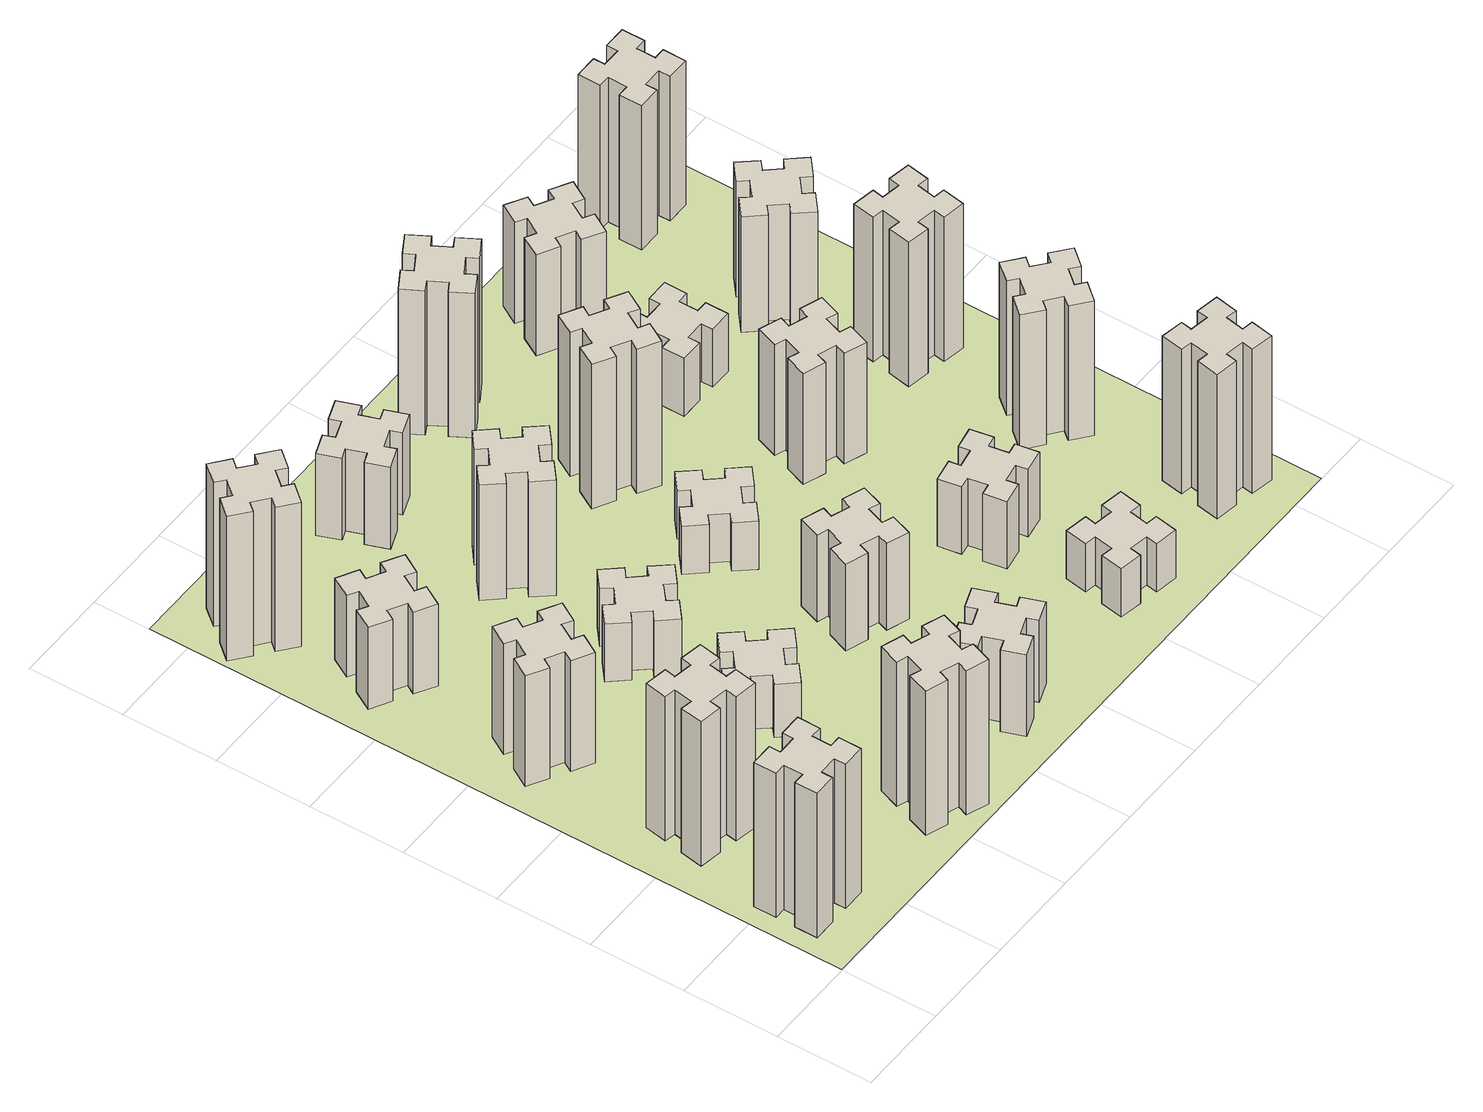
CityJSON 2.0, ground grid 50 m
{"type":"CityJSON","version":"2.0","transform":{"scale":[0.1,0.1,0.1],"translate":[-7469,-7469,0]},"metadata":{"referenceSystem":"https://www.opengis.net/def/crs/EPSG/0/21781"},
"CityObjects":{
"building1":{"type":"Building","attributes":{"class":"1000","function":"1000","usage":"1000","yearOfConstruction":2016,"roofType":"1000","measuredHeight":90,"storeysAboveGround":30,"storeysBelowGround":0},"geometry":[{"type":"Solid","lod":"1","boundaries":[[[[0,1,2,3,4,5,6,7,8,9,10,11,12,13,14,15,16,17,18,19]],[[17,16,20,21]],[[16,15,22,20]],[[15,14,23,22]],[[14,13,24,23]],[[13,12,25,24]],[[12,11,26,25]],[[11,10,27,26]],[[10,9,28,27]],[[9,8,29,28]],[[8,7,30,29]],[[7,6,31,30]],[[6,5,32,31]],[[5,4,33,32]],[[4,3,34,33]],[[3,2,35,34]],[[2,1,36,35]],[[1,0,37,36]],[[0,19,38,37]],[[19,18,39,38]],[[18,17,21,39]],[[24,25,26,27,28,29,30,31,32,33,34,35,36,37,38,39,21,20,22,23]]]]}]},
"building2":{"type":"Building","attributes":{"class":"1000","function":"1000","usage":"1000","yearOfConstruction":2016,"roofType":"1000","measuredHeight":90,"storeysAboveGround":30,"storeysBelowGround":0},"geometry":[{"type":"Solid","lod":"1","boundaries":[[[[40,41,42,43,44,45,46,47,48,49,50,51,52,53,54,55,56,57,58,59]],[[57,56,60,61]],[[56,55,62,60]],[[55,54,63,62]],[[54,53,64,63]],[[53,52,65,64]],[[52,51,66,65]],[[51,50,67,66]],[[50,49,68,67]],[[49,48,69,68]],[[48,47,70,69]],[[47,46,71,70]],[[46,45,72,71]],[[45,44,73,72]],[[44,43,74,73]],[[43,42,75,74]],[[42,41,76,75]],[[41,40,77,76]],[[40,59,78,77]],[[59,58,79,78]],[[58,57,61,79]],[[64,65,66,67,68,69,70,71,72,73,74,75,76,77,78,79,61,60,62,63]]]]}]},
"building3":{"type":"Building","attributes":{"class":"1000","function":"1000","usage":"1000","yearOfConstruction":2016,"roofType":"1000","measuredHeight":69,"storeysAboveGround":30,"storeysBelowGround":0},"geometry":[{"type":"Solid","lod":"1","boundaries":[[[[80,81,82,83,84,85,86,87,88,89,90,91,92,93,94,95,96,97,98,99]],[[97,96,100,101]],[[96,95,102,100]],[[95,94,103,102]],[[94,93,104,103]],[[93,92,105,104]],[[92,91,106,105]],[[91,90,107,106]],[[90,89,108,107]],[[89,88,109,108]],[[88,87,110,109]],[[87,86,111,110]],[[86,85,112,111]],[[85,84,113,112]],[[84,83,114,113]],[[83,82,115,114]],[[82,81,116,115]],[[81,80,117,116]],[[80,99,118,117]],[[99,98,119,118]],[[98,97,101,119]],[[104,105,106,107,108,109,110,111,112,113,114,115,116,117,118,119,101,100,102,103]]]]}]},
"building4":{"type":"Building","attributes":{"class":"1000","function":"1000","usage":"1000","yearOfConstruction":2016,"roofType":"1000","measuredHeight":51,"storeysAboveGround":30,"storeysBelowGround":0},"geometry":[{"type":"Solid","lod":"1","boundaries":[[[[120,121,122,123,124,125,126,127,128,129,130,131,132,133,134,135,136,137,138,139]],[[137,136,140,141]],[[136,135,142,140]],[[135,134,143,142]],[[134,133,144,143]],[[133,132,145,144]],[[132,131,146,145]],[[131,130,147,146]],[[130,129,148,147]],[[129,128,149,148]],[[128,127,150,149]],[[127,126,151,150]],[[126,125,152,151]],[[125,124,153,152]],[[124,123,154,153]],[[123,122,155,154]],[[122,121,156,155]],[[121,120,157,156]],[[120,139,158,157]],[[139,138,159,158]],[[138,137,141,159]],[[144,145,146,147,148,149,150,151,152,153,154,155,156,157,158,159,141,140,142,143]]]]}]},
"building5":{"type":"Building","attributes":{"class":"1000","function":"1000","usage":"1000","yearOfConstruction":2016,"roofType":"1000","measuredHeight":90,"storeysAboveGround":30,"storeysBelowGround":0},"geometry":[{"type":"Solid","lod":"1","boundaries":[[[[160,161,162,163,164,165,166,167,168,169,170,171,172,173,174,175,176,177,178,179]],[[177,176,180,181]],[[176,175,182,180]],[[175,174,183,182]],[[174,173,184,183]],[[173,172,185,184]],[[172,171,186,185]],[[171,170,187,186]],[[170,169,188,187]],[[169,168,189,188]],[[168,167,190,189]],[[167,166,191,190]],[[166,165,192,191]],[[165,164,193,192]],[[164,163,194,193]],[[163,162,195,194]],[[162,161,196,195]],[[161,160,197,196]],[[160,179,198,197]],[[179,178,199,198]],[[178,177,181,199]],[[184,185,186,187,188,189,190,191,192,193,194,195,196,197,198,199,181,180,182,183]]]]}]},
"building6":{"type":"Building","attributes":{"class":"1000","function":"1000","usage":"1000","yearOfConstruction":2016,"roofType":"1000","measuredHeight":90,"storeysAboveGround":30,"storeysBelowGround":0},"geometry":[{"type":"Solid","lod":"1","boundaries":[[[[200,201,202,203,204,205,206,207,208,209,210,211,212,213,214,215,216,217,218,219]],[[217,216,220,221]],[[216,215,222,220]],[[215,214,223,222]],[[214,213,224,223]],[[213,212,225,224]],[[212,211,226,225]],[[211,210,227,226]],[[210,209,228,227]],[[209,208,229,228]],[[208,207,230,229]],[[207,206,231,230]],[[206,205,232,231]],[[205,204,233,232]],[[204,203,234,233]],[[203,202,235,234]],[[202,201,236,235]],[[201,200,237,236]],[[200,219,238,237]],[[219,218,239,238]],[[218,217,221,239]],[[224,225,226,227,228,229,230,231,232,233,234,235,236,237,238,239,221,220,222,223]]]]}]},
"building7":{"type":"Building","attributes":{"class":"1000","function":"1000","usage":"1000","yearOfConstruction":2016,"roofType":"1000","measuredHeight":33,"storeysAboveGround":30,"storeysBelowGround":0},"geometry":[{"type":"Solid","lod":"1","boundaries":[[[[240,241,242,243,244,245,246,247,248,249,250,251,252,253,254,255,256,257,258,259]],[[257,256,260,261]],[[256,255,262,260]],[[255,254,263,262]],[[254,253,264,263]],[[253,252,265,264]],[[252,251,266,265]],[[251,250,267,266]],[[250,249,268,267]],[[249,248,269,268]],[[248,247,270,269]],[[247,246,271,270]],[[246,245,272,271]],[[245,244,273,272]],[[244,243,274,273]],[[243,242,275,274]],[[242,241,276,275]],[[241,240,277,276]],[[240,259,278,277]],[[259,258,279,278]],[[258,257,261,279]],[[264,265,266,267,268,269,270,271,272,273,274,275,276,277,278,279,261,260,262,263]]]]}]},
"building8":{"type":"Building","attributes":{"class":"1000","function":"1000","usage":"1000","yearOfConstruction":2016,"roofType":"1000","measuredHeight":36,"storeysAboveGround":30,"storeysBelowGround":0},"geometry":[{"type":"Solid","lod":"1","boundaries":[[[[280,281,282,283,284,285,286,287,288,289,290,291,292,293,294,295,296,297,298,299]],[[297,296,300,301]],[[296,295,302,300]],[[295,294,303,302]],[[294,293,304,303]],[[293,292,305,304]],[[292,291,306,305]],[[291,290,307,306]],[[290,289,308,307]],[[289,288,309,308]],[[288,287,310,309]],[[287,286,311,310]],[[286,285,312,311]],[[285,284,313,312]],[[284,283,314,313]],[[283,282,315,314]],[[282,281,316,315]],[[281,280,317,316]],[[280,299,318,317]],[[299,298,319,318]],[[298,297,301,319]],[[304,305,306,307,308,309,310,311,312,313,314,315,316,317,318,319,301,300,302,303]]]]}]},
"building9":{"type":"Building","attributes":{"class":"1000","function":"1000","usage":"1000","yearOfConstruction":2016,"roofType":"1000","measuredHeight":51,"storeysAboveGround":30,"storeysBelowGround":0},"geometry":[{"type":"Solid","lod":"1","boundaries":[[[[320,321,322,323,324,325,326,327,328,329,330,331,332,333,334,335,336,337,338,339]],[[337,336,340,341]],[[336,335,342,340]],[[335,334,343,342]],[[334,333,344,343]],[[333,332,345,344]],[[332,331,346,345]],[[331,330,347,346]],[[330,329,348,347]],[[329,328,349,348]],[[328,327,350,349]],[[327,326,351,350]],[[326,325,352,351]],[[325,324,353,352]],[[324,323,354,353]],[[323,322,355,354]],[[322,321,356,355]],[[321,320,357,356]],[[320,339,358,357]],[[339,338,359,358]],[[338,337,341,359]],[[344,345,346,347,348,349,350,351,352,353,354,355,356,357,358,359,341,340,342,343]]]]}]},
"building10":{"type":"Building","attributes":{"class":"1000","function":"1000","usage":"1000","yearOfConstruction":2016,"roofType":"1000","measuredHeight":72,"storeysAboveGround":30,"storeysBelowGround":0},"geometry":[{"type":"Solid","lod":"1","boundaries":[[[[360,361,362,363,364,365,366,367,368,369,370,371,372,373,374,375,376,377,378,379]],[[377,376,380,381]],[[376,375,382,380]],[[375,374,383,382]],[[374,373,384,383]],[[373,372,385,384]],[[372,371,386,385]],[[371,370,387,386]],[[370,369,388,387]],[[369,368,389,388]],[[368,367,390,389]],[[367,366,391,390]],[[366,365,392,391]],[[365,364,393,392]],[[364,363,394,393]],[[363,362,395,394]],[[362,361,396,395]],[[361,360,397,396]],[[360,379,398,397]],[[379,378,399,398]],[[378,377,381,399]],[[384,385,386,387,388,389,390,391,392,393,394,395,396,397,398,399,381,380,382,383]]]]}]},
"building11":{"type":"Building","attributes":{"class":"1000","function":"1000","usage":"1000","yearOfConstruction":2016,"roofType":"1000","measuredHeight":51,"storeysAboveGround":30,"storeysBelowGround":0},"geometry":[{"type":"Solid","lod":"1","boundaries":[[[[400,401,402,403,404,405,406,407,408,409,410,411,412,413,414,415,416,417,418,419]],[[417,416,420,421]],[[416,415,422,420]],[[415,414,423,422]],[[414,413,424,423]],[[413,412,425,424]],[[412,411,426,425]],[[411,410,427,426]],[[410,409,428,427]],[[409,408,429,428]],[[408,407,430,429]],[[407,406,431,430]],[[406,405,432,431]],[[405,404,433,432]],[[404,403,434,433]],[[403,402,435,434]],[[402,401,436,435]],[[401,400,437,436]],[[400,419,438,437]],[[419,418,439,438]],[[418,417,421,439]],[[424,425,426,427,428,429,430,431,432,433,434,435,436,437,438,439,421,420,422,423]]]]}]},
"building12":{"type":"Building","attributes":{"class":"1000","function":"1000","usage":"1000","yearOfConstruction":2016,"roofType":"1000","measuredHeight":54,"storeysAboveGround":30,"storeysBelowGround":0},"geometry":[{"type":"Solid","lod":"1","boundaries":[[[[440,441,442,443,444,445,446,447,448,449,450,451,452,453,454,455,456,457,458,459]],[[457,456,460,461]],[[456,455,462,460]],[[455,454,463,462]],[[454,453,464,463]],[[453,452,465,464]],[[452,451,466,465]],[[451,450,467,466]],[[450,449,468,467]],[[449,448,469,468]],[[448,447,470,469]],[[447,446,471,470]],[[446,445,472,471]],[[445,444,473,472]],[[444,443,474,473]],[[443,442,475,474]],[[442,441,476,475]],[[441,440,477,476]],[[440,459,478,477]],[[459,458,479,478]],[[458,457,461,479]],[[464,465,466,467,468,469,470,471,472,473,474,475,476,477,478,479,461,460,462,463]]]]}]},
"building13":{"type":"Building","attributes":{"class":"1000","function":"1000","usage":"1000","yearOfConstruction":2016,"roofType":"1000","measuredHeight":30,"storeysAboveGround":30,"storeysBelowGround":0},"geometry":[{"type":"Solid","lod":"1","boundaries":[[[[480,481,482,483,484,485,486,487,488,489,490,491,492,493,494,495,496,497,498,499]],[[497,496,500,501]],[[496,495,502,500]],[[495,494,503,502]],[[494,493,504,503]],[[493,492,505,504]],[[492,491,506,505]],[[491,490,507,506]],[[490,489,508,507]],[[489,488,509,508]],[[488,487,510,509]],[[487,486,511,510]],[[486,485,512,511]],[[485,484,513,512]],[[484,483,514,513]],[[483,482,515,514]],[[482,481,516,515]],[[481,480,517,516]],[[480,499,518,517]],[[499,498,519,518]],[[498,497,501,519]],[[504,505,506,507,508,509,510,511,512,513,514,515,516,517,518,519,501,500,502,503]]]]}]},
"building14":{"type":"Building","attributes":{"class":"1000","function":"1000","usage":"1000","yearOfConstruction":2016,"roofType":"1000","measuredHeight":90,"storeysAboveGround":30,"storeysBelowGround":0},"geometry":[{"type":"Solid","lod":"1","boundaries":[[[[520,521,522,523,524,525,526,527,528,529,530,531,532,533,534,535,536,537,538,539]],[[537,536,540,541]],[[536,535,542,540]],[[535,534,543,542]],[[534,533,544,543]],[[533,532,545,544]],[[532,531,546,545]],[[531,530,547,546]],[[530,529,548,547]],[[529,528,549,548]],[[528,527,550,549]],[[527,526,551,550]],[[526,525,552,551]],[[525,524,553,552]],[[524,523,554,553]],[[523,522,555,554]],[[522,521,556,555]],[[521,520,557,556]],[[520,539,558,557]],[[539,538,559,558]],[[538,537,541,559]],[[544,545,546,547,548,549,550,551,552,553,554,555,556,557,558,559,541,540,542,543]]]]}]},
"building15":{"type":"Building","attributes":{"class":"1000","function":"1000","usage":"1000","yearOfConstruction":2016,"roofType":"1000","measuredHeight":30,"storeysAboveGround":30,"storeysBelowGround":0},"geometry":[{"type":"Solid","lod":"1","boundaries":[[[[560,561,562,563,564,565,566,567,568,569,570,571,572,573,574,575,576,577,578,579]],[[577,576,580,581]],[[576,575,582,580]],[[575,574,583,582]],[[574,573,584,583]],[[573,572,585,584]],[[572,571,586,585]],[[571,570,587,586]],[[570,569,588,587]],[[569,568,589,588]],[[568,567,590,589]],[[567,566,591,590]],[[566,565,592,591]],[[565,564,593,592]],[[564,563,594,593]],[[563,562,595,594]],[[562,561,596,595]],[[561,560,597,596]],[[560,579,598,597]],[[579,578,599,598]],[[578,577,581,599]],[[584,585,586,587,588,589,590,591,592,593,594,595,596,597,598,599,581,580,582,583]]]]}]},
"building16":{"type":"Building","attributes":{"class":"1000","function":"1000","usage":"1000","yearOfConstruction":2016,"roofType":"1000","measuredHeight":90,"storeysAboveGround":30,"storeysBelowGround":0},"geometry":[{"type":"Solid","lod":"1","boundaries":[[[[600,601,602,603,604,605,606,607,608,609,610,611,612,613,614,615,616,617,618,619]],[[617,616,620,621]],[[616,615,622,620]],[[615,614,623,622]],[[614,613,624,623]],[[613,612,625,624]],[[612,611,626,625]],[[611,610,627,626]],[[610,609,628,627]],[[609,608,629,628]],[[608,607,630,629]],[[607,606,631,630]],[[606,605,632,631]],[[605,604,633,632]],[[604,603,634,633]],[[603,602,635,634]],[[602,601,636,635]],[[601,600,637,636]],[[600,619,638,637]],[[619,618,639,638]],[[618,617,621,639]],[[624,625,626,627,628,629,630,631,632,633,634,635,636,637,638,639,621,620,622,623]]]]}]},
"building17":{"type":"Building","attributes":{"class":"1000","function":"1000","usage":"1000","yearOfConstruction":2016,"roofType":"1000","measuredHeight":42,"storeysAboveGround":30,"storeysBelowGround":0},"geometry":[{"type":"Solid","lod":"1","boundaries":[[[[640,641,642,643,644,645,646,647,648,649,650,651,652,653,654,655,656,657,658,659]],[[657,656,660,661]],[[656,655,662,660]],[[655,654,663,662]],[[654,653,664,663]],[[653,652,665,664]],[[652,651,666,665]],[[651,650,667,666]],[[650,649,668,667]],[[649,648,669,668]],[[648,647,670,669]],[[647,646,671,670]],[[646,645,672,671]],[[645,644,673,672]],[[644,643,674,673]],[[643,642,675,674]],[[642,641,676,675]],[[641,640,677,676]],[[640,659,678,677]],[[659,658,679,678]],[[658,657,661,679]],[[664,665,666,667,668,669,670,671,672,673,674,675,676,677,678,679,661,660,662,663]]]]}]},
"building18":{"type":"Building","attributes":{"class":"1000","function":"1000","usage":"1000","yearOfConstruction":2016,"roofType":"1000","measuredHeight":69,"storeysAboveGround":30,"storeysBelowGround":0},"geometry":[{"type":"Solid","lod":"1","boundaries":[[[[680,681,682,683,684,685,686,687,688,689,690,691,692,693,694,695,696,697,698,699]],[[697,696,700,701]],[[696,695,702,700]],[[695,694,703,702]],[[694,693,704,703]],[[693,692,705,704]],[[692,691,706,705]],[[691,690,707,706]],[[690,689,708,707]],[[689,688,709,708]],[[688,687,710,709]],[[687,686,711,710]],[[686,685,712,711]],[[685,684,713,712]],[[684,683,714,713]],[[683,682,715,714]],[[682,681,716,715]],[[681,680,717,716]],[[680,699,718,717]],[[699,698,719,718]],[[698,697,701,719]],[[704,705,706,707,708,709,710,711,712,713,714,715,716,717,718,719,701,700,702,703]]]]}]},
"building19":{"type":"Building","attributes":{"class":"1000","function":"1000","usage":"1000","yearOfConstruction":2016,"roofType":"1000","measuredHeight":36,"storeysAboveGround":30,"storeysBelowGround":0},"geometry":[{"type":"Solid","lod":"1","boundaries":[[[[720,721,722,723,724,725,726,727,728,729,730,731,732,733,734,735,736,737,738,739]],[[737,736,740,741]],[[736,735,742,740]],[[735,734,743,742]],[[734,733,744,743]],[[733,732,745,744]],[[732,731,746,745]],[[731,730,747,746]],[[730,729,748,747]],[[729,728,749,748]],[[728,727,750,749]],[[727,726,751,750]],[[726,725,752,751]],[[725,724,753,752]],[[724,723,754,753]],[[723,722,755,754]],[[722,721,756,755]],[[721,720,757,756]],[[720,739,758,757]],[[739,738,759,758]],[[738,737,741,759]],[[744,745,746,747,748,749,750,751,752,753,754,755,756,757,758,759,741,740,742,743]]]]}]},
"building20":{"type":"Building","attributes":{"class":"1000","function":"1000","usage":"1000","yearOfConstruction":2016,"roofType":"1000","measuredHeight":90,"storeysAboveGround":30,"storeysBelowGround":0},"geometry":[{"type":"Solid","lod":"1","boundaries":[[[[760,761,762,763,764,765,766,767,768,769,770,771,772,773,774,775,776,777,778,779]],[[777,776,780,781]],[[776,775,782,780]],[[775,774,783,782]],[[774,773,784,783]],[[773,772,785,784]],[[772,771,786,785]],[[771,770,787,786]],[[770,769,788,787]],[[769,768,789,788]],[[768,767,790,789]],[[767,766,791,790]],[[766,765,792,791]],[[765,764,793,792]],[[764,763,794,793]],[[763,762,795,794]],[[762,761,796,795]],[[761,760,797,796]],[[760,779,798,797]],[[779,778,799,798]],[[778,777,781,799]],[[784,785,786,787,788,789,790,791,792,793,794,795,796,797,798,799,781,780,782,783]]]]}]},
"building21":{"type":"Building","attributes":{"class":"1000","function":"1000","usage":"1000","yearOfConstruction":2016,"roofType":"1000","measuredHeight":63,"storeysAboveGround":30,"storeysBelowGround":0},"geometry":[{"type":"Solid","lod":"1","boundaries":[[[[800,801,802,803,804,805,806,807,808,809,810,811,812,813,814,815,816,817,818,819]],[[817,816,820,821]],[[816,815,822,820]],[[815,814,823,822]],[[814,813,824,823]],[[813,812,825,824]],[[812,811,826,825]],[[811,810,827,826]],[[810,809,828,827]],[[809,808,829,828]],[[808,807,830,829]],[[807,806,831,830]],[[806,805,832,831]],[[805,804,833,832]],[[804,803,834,833]],[[803,802,835,834]],[[802,801,836,835]],[[801,800,837,836]],[[800,819,838,837]],[[819,818,839,838]],[[818,817,821,839]],[[824,825,826,827,828,829,830,831,832,833,834,835,836,837,838,839,821,820,822,823]]]]}]},
"building22":{"type":"Building","attributes":{"class":"1000","function":"1000","usage":"1000","yearOfConstruction":2016,"roofType":"1000","measuredHeight":84,"storeysAboveGround":30,"storeysBelowGround":0},"geometry":[{"type":"Solid","lod":"1","boundaries":[[[[840,841,842,843,844,845,846,847,848,849,850,851,852,853,854,855,856,857,858,859]],[[857,856,860,861]],[[856,855,862,860]],[[855,854,863,862]],[[854,853,864,863]],[[853,852,865,864]],[[852,851,866,865]],[[851,850,867,866]],[[850,849,868,867]],[[849,848,869,868]],[[848,847,870,869]],[[847,846,871,870]],[[846,845,872,871]],[[845,844,873,872]],[[844,843,874,873]],[[843,842,875,874]],[[842,841,876,875]],[[841,840,877,876]],[[840,859,878,877]],[[859,858,879,878]],[[858,857,861,879]],[[864,865,866,867,868,869,870,871,872,873,874,875,876,877,878,879,861,860,862,863]]]]}]},
"building23":{"type":"Building","attributes":{"class":"1000","function":"1000","usage":"1000","yearOfConstruction":2016,"roofType":"1000","measuredHeight":90,"storeysAboveGround":30,"storeysBelowGround":0},"geometry":[{"type":"Solid","lod":"1","boundaries":[[[[880,881,882,883,884,885,886,887,888,889,890,891,892,893,894,895,896,897,898,899]],[[897,896,900,901]],[[896,895,902,900]],[[895,894,903,902]],[[894,893,904,903]],[[893,892,905,904]],[[892,891,906,905]],[[891,890,907,906]],[[890,889,908,907]],[[889,888,909,908]],[[888,887,910,909]],[[887,886,911,910]],[[886,885,912,911]],[[885,884,913,912]],[[884,883,914,913]],[[883,882,915,914]],[[882,881,916,915]],[[881,880,917,916]],[[880,899,918,917]],[[899,898,919,918]],[[898,897,901,919]],[[904,905,906,907,908,909,910,911,912,913,914,915,916,917,918,919,901,900,902,903]]]]}]},
"building24":{"type":"Building","attributes":{"class":"1000","function":"1000","usage":"1000","yearOfConstruction":2016,"roofType":"1000","measuredHeight":72,"storeysAboveGround":30,"storeysBelowGround":0},"geometry":[{"type":"Solid","lod":"1","boundaries":[[[[920,921,922,923,924,925,926,927,928,929,930,931,932,933,934,935,936,937,938,939]],[[937,936,940,941]],[[936,935,942,940]],[[935,934,943,942]],[[934,933,944,943]],[[933,932,945,944]],[[932,931,946,945]],[[931,930,947,946]],[[930,929,948,947]],[[929,928,949,948]],[[928,927,950,949]],[[927,926,951,950]],[[926,925,952,951]],[[925,924,953,952]],[[924,923,954,953]],[[923,922,955,954]],[[922,921,956,955]],[[921,920,957,956]],[[920,939,958,957]],[[939,938,959,958]],[[938,937,941,959]],[[944,945,946,947,948,949,950,951,952,953,954,955,956,957,958,959,941,940,942,943]]]]}]},
"building25":{"type":"Building","attributes":{"class":"1000","function":"1000","usage":"1000","yearOfConstruction":2016,"roofType":"1000","measuredHeight":90,"storeysAboveGround":30,"storeysBelowGround":0},"geometry":[{"type":"Solid","lod":"1","boundaries":[[[[960,961,962,963,964,965,966,967,968,969,970,971,972,973,974,975,976,977,978,979]],[[977,976,980,981]],[[976,975,982,980]],[[975,974,983,982]],[[974,973,984,983]],[[973,972,985,984]],[[972,971,986,985]],[[971,970,987,986]],[[970,969,988,987]],[[969,968,989,988]],[[968,967,990,989]],[[967,966,991,990]],[[966,965,992,991]],[[965,964,993,992]],[[964,963,994,993]],[[963,962,995,994]],[[962,961,996,995]],[[961,960,997,996]],[[960,979,998,997]],[[979,978,999,998]],[[978,977,981,999]],[[984,985,986,987,988,989,990,991,992,993,994,995,996,997,998,999,981,980,982,983]]]]}]},
"landuse1":{"type":"LandUse","attributes":{"name":"plot1","function":"1010"},"geometry":[{"type":"MultiSurface","lod":"1","boundaries":[[[1000,1001,1002,1003]]]}]}
},
"vertices":[
[165,425,0],[165,325,0],[105,325,0],[105,205,0],[225,205,0],[225,265,0],[325,265,0],[325,205,0],[445,205,0],[445,325,0],[385,325,0],[385,425,0],[445,425,0],[445,545,0],[325,545,0],[325,485,0],[225,485,0],[225,545,0],[105,545,0],[105,425,0],[225,485,900],[225,545,900],[325,485,900],[325,545,900],[445,545,900],[445,425,900],[385,425,900],[385,325,900],[445,325,900],[445,205,900],[325,205,900],[325,265,900],[225,265,900],[225,205,900],[105,205,900],[105,325,900],[165,325,900],[165,425,900],[105,425,900],[105,545,900],
[475,947,0],[492,1045,0],[551,1035,0],[572,1153,0],[454,1174,0],[444,1115,0],[345,1132,0],[356,1191,0],[237,1212,0],[217,1094,0],[276,1084,0],[258,985,0],[199,996,0],[178,877,0],[297,857,0],[307,916,0],[405,898,0],[395,839,0],[513,818,0],[534,937,0],[405,898,900],[395,839,900],[307,916,900],[297,857,900],[178,877,900],[199,996,900],[258,985,900],[276,1084,900],[217,1094,900],[237,1212,900],[356,1191,900],[345,1132,900],[444,1115,900],[454,1174,900],[572,1153,900],[551,1035,900],[492,1045,900],[475,947,900],[534,937,900],[513,818,900],
[474,1926,0],[387,1976,0],[417,2028,0],[313,2088,0],[253,1984,0],[305,1954,0],[255,1867,0],[203,1897,0],[143,1793,0],[247,1733,0],[277,1785,0],[364,1735,0],[334,1683,0],[438,1623,0],[498,1727,0],[446,1757,0],[496,1844,0],[548,1814,0],[608,1918,0],[504,1978,0],[496,1844,690],[548,1814,690],[446,1757,690],[498,1727,690],[438,1623,690],[334,1683,690],[364,1735,690],[277,1785,690],[247,1733,690],[143,1793,690],[203,1897,690],[255,1867,690],[305,1954,690],[253,1984,690],[313,2088,690],[417,2028,690],[387,1976,690],[474,1926,690],[504,1978,690],[608,1918,690],
[446,2597,0],[496,2684,0],[548,2654,0],[608,2758,0],[504,2818,0],[474,2766,0],[387,2816,0],[417,2868,0],[313,2928,0],[253,2824,0],[305,2794,0],[255,2707,0],[203,2737,0],[143,2633,0],[247,2573,0],[277,2625,0],[364,2575,0],[334,2523,0],[438,2463,0],[498,2567,0],[364,2575,510],[334,2523,510],[277,2625,510],[247,2573,510],[143,2633,510],[203,2737,510],[255,2707,510],[305,2794,510],[253,2824,510],[313,2928,510],[417,2868,510],[387,2816,510],[474,2766,510],[504,2818,510],[608,2758,510],[548,2654,510],[496,2684,510],[446,2597,510],[498,2567,510],[438,2463,510],
[1029,360,0],[995,266,0],[939,287,0],[897,174,0],[1010,133,0],[1031,189,0],[1125,155,0],[1104,99,0],[1217,57,0],[1258,170,0],[1202,191,0],[1236,285,0],[1292,264,0],[1333,377,0],[1220,418,0],[1200,362,0],[1106,396,0],[1127,452,0],[1014,493,0],[973,380,0],[1106,396,900],[1127,452,900],[1200,362,900],[1220,418,900],[1333,377,900],[1292,264,900],[1236,285,900],[1202,191,900],[1258,170,900],[1217,57,900],[1104,99,900],[1125,155,900],[1031,189,900],[1010,133,900],[897,174,900],[939,287,900],[995,266,900],[1029,360,900],[973,380,900],[1014,493,900],
[384,3387,0],[308,3452,0],[346,3498,0],[254,3575,0],[177,3483,0],[223,3444,0],[159,3368,0],[113,3406,0],[36,3314,0],[128,3237,0],[166,3283,0],[243,3219,0],[204,3173,0],[296,3096,0],[373,3188,0],[327,3226,0],[392,3303,0],[438,3264,0],[515,3356,0],[423,3433,0],[392,3303,900],[438,3264,900],[327,3226,900],[373,3188,900],[296,3096,900],[204,3173,900],[243,3219,900],[166,3283,900],[128,3237,900],[36,3314,900],[113,3406,900],[159,3368,900],[223,3444,900],[177,3483,900],[254,3575,900],[346,3498,900],[308,3452,900],[384,3387,900],[423,3433,900],[515,3356,900],
[1083,1332,0],[1006,1267,0],[968,1313,0],[876,1236,0],[953,1144,0],[999,1183,0],[1063,1106,0],[1017,1068,0],[1094,976,0],[1186,1053,0],[1148,1099,0],[1224,1163,0],[1263,1117,0],[1355,1194,0],[1278,1286,0],[1232,1248,0],[1167,1324,0],[1213,1363,0],[1136,1455,0],[1044,1378,0],[1167,1324,330],[1213,1363,330],[1232,1248,330],[1278,1286,330],[1355,1194,330],[1263,1117,330],[1224,1163,330],[1148,1099,330],[1186,1053,330],[1094,976,330],[1017,1068,330],[1063,1106,330],[999,1183,330],[953,1144,330],[876,1236,330],[968,1313,330],[1006,1267,330],[1083,1332,330],[1044,1378,330],[1136,1455,330],
[1083,1972,0],[1006,1907,0],[968,1953,0],[876,1876,0],[953,1784,0],[999,1823,0],[1063,1746,0],[1017,1708,0],[1094,1616,0],[1186,1693,0],[1148,1739,0],[1224,1803,0],[1263,1757,0],[1355,1834,0],[1278,1926,0],[1232,1888,0],[1167,1964,0],[1213,2003,0],[1136,2095,0],[1044,2018,0],[1167,1964,360],[1213,2003,360],[1232,1888,360],[1278,1926,360],[1355,1834,360],[1263,1757,360],[1224,1803,360],[1148,1739,360],[1186,1693,360],[1094,1616,360],[1017,1708,360],[1063,1746,360],[999,1823,360],[953,1784,360],[876,1876,360],[968,1953,360],[1006,1907,360],[1083,1972,360],[1044,2018,360],[1136,2095,360],
[1765,496,0],[1671,462,0],[1650,518,0],[1537,477,0],[1579,364,0],[1635,385,0],[1669,291,0],[1613,270,0],[1654,157,0],[1767,199,0],[1746,255,0],[1840,289,0],[1860,233,0],[1973,274,0],[1932,387,0],[1876,366,0],[1842,460,0],[1898,480,0],[1857,593,0],[1744,552,0],[1842,460,510],[1898,480,510],[1876,366,510],[1932,387,510],[1973,274,510],[1860,233,510],[1840,289,510],[1746,255,510],[1767,199,510],[1654,157,510],[1613,270,510],[1669,291,510],[1635,385,510],[1579,364,510],[1537,477,510],[1650,518,510],[1671,462,510],[1765,496,510],[1744,552,510],[1857,593,510],
[1099,2563,0],[1163,2486,0],[1117,2448,0],[1194,2356,0],[1286,2433,0],[1248,2479,0],[1324,2543,0],[1363,2497,0],[1455,2574,0],[1378,2666,0],[1332,2628,0],[1267,2704,0],[1313,2743,0],[1236,2835,0],[1144,2758,0],[1183,2712,0],[1106,2647,0],[1068,2693,0],[976,2616,0],[1053,2524,0],[1106,2647,720],[1068,2693,720],[1183,2712,720],[1144,2758,720],[1236,2835,720],[1313,2743,720],[1267,2704,720],[1332,2628,720],[1378,2666,720],[1455,2574,720],[1363,2497,720],[1324,2543,720],[1248,2479,720],[1286,2433,720],[1194,2356,720],[1117,2448,720],[1163,2486,720],[1099,2563,720],[1053,2524,720],[976,2616,720],
[1125,3456,0],[1031,3422,0],[1010,3478,0],[897,3437,0],[939,3324,0],[995,3345,0],[1029,3251,0],[973,3230,0],[1014,3117,0],[1127,3159,0],[1106,3215,0],[1200,3249,0],[1220,3193,0],[1333,3234,0],[1292,3347,0],[1236,3326,0],[1202,3420,0],[1258,3440,0],[1217,3553,0],[1104,3512,0],[1202,3420,510],[1258,3440,510],[1236,3326,510],[1292,3347,510],[1333,3234,510],[1220,3193,510],[1200,3249,510],[1106,3215,510],[1127,3159,510],[1014,3117,510],[973,3230,510],[1029,3251,510],[995,3345,510],[939,3324,510],[897,3437,510],[1010,3478,510],[1031,3422,510],[1125,3456,510],[1104,3512,510],[1217,3553,510],
[1769,1300,0],[1735,1206,0],[1679,1227,0],[1637,1114,0],[1750,1073,0],[1771,1129,0],[1865,1095,0],[1844,1039,0],[1957,997,0],[1998,1110,0],[1942,1131,0],[1976,1225,0],[2032,1204,0],[2073,1317,0],[1960,1358,0],[1940,1302,0],[1846,1336,0],[1867,1392,0],[1754,1433,0],[1713,1320,0],[1846,1336,540],[1867,1392,540],[1940,1302,540],[1960,1358,540],[2073,1317,540],[2032,1204,540],[1976,1225,540],[1942,1131,540],[1998,1110,540],[1957,997,540],[1844,1039,540],[1865,1095,540],[1771,1129,540],[1750,1073,540],[1637,1114,540],[1679,1227,540],[1735,1206,540],[1769,1300,540],[1713,1320,540],[1754,1433,540],
[1972,1988,0],[1907,2064,0],[1953,2103,0],[1876,2195,0],[1784,2118,0],[1823,2072,0],[1746,2007,0],[1708,2053,0],[1616,1976,0],[1693,1884,0],[1739,1923,0],[1803,1846,0],[1757,1808,0],[1834,1716,0],[1926,1793,0],[1888,1839,0],[1964,1903,0],[2003,1857,0],[2095,1934,0],[2018,2026,0],[1964,1903,300],[2003,1857,300],[1888,1839,300],[1926,1793,300],[1834,1716,300],[1757,1808,300],[1803,1846,300],[1739,1923,300],[1693,1884,300],[1616,1976,300],[1708,2053,300],[1746,2007,300],[1823,2072,300],[1784,2118,300],[1876,2195,300],[1953,2103,300],[1907,2064,300],[1972,1988,300],[2018,2026,300],[2095,1934,300],
[2026,2497,0],[2076,2584,0],[2128,2554,0],[2188,2658,0],[2084,2718,0],[2054,2666,0],[1967,2716,0],[1997,2768,0],[1893,2828,0],[1833,2724,0],[1885,2694,0],[1835,2607,0],[1783,2637,0],[1723,2533,0],[1827,2473,0],[1857,2525,0],[1944,2475,0],[1914,2423,0],[2018,2363,0],[2078,2467,0],[1944,2475,900],[1914,2423,900],[1857,2525,900],[1827,2473,900],[1723,2533,900],[1783,2637,900],[1835,2607,900],[1885,2694,900],[1833,2724,900],[1893,2828,900],[1997,2768,900],[1967,2716,900],[2054,2666,900],[2084,2718,900],[2188,2658,900],[2128,2554,900],[2076,2584,900],[2026,2497,900],[2078,2467,900],[2018,2363,900],
[2596,444,0],[2578,345,0],[2519,356,0],[2498,237,0],[2617,217,0],[2627,276,0],[2725,258,0],[2715,199,0],[2833,178,0],[2854,297,0],[2795,307,0],[2812,405,0],[2871,395,0],[2892,513,0],[2774,534,0],[2764,475,0],[2665,492,0],[2676,551,0],[2557,572,0],[2537,454,0],[2665,492,300],[2676,551,300],[2764,475,300],[2774,534,300],[2892,513,300],[2871,395,300],[2812,405,300],[2795,307,300],[2854,297,300],[2833,178,300],[2715,199,300],[2725,258,300],[2627,276,300],[2617,217,300],[2498,237,300],[2519,356,300],[2578,345,300],[2596,444,300],[2537,454,300],[2557,572,300],
[1844,3556,0],[1757,3506,0],[1727,3558,0],[1623,3498,0],[1683,3394,0],[1735,3424,0],[1785,3337,0],[1733,3307,0],[1793,3203,0],[1897,3263,0],[1867,3315,0],[1954,3365,0],[1984,3313,0],[2088,3373,0],[2028,3477,0],[1976,3447,0],[1926,3534,0],[1978,3564,0],[1918,3668,0],[1814,3608,0],[1926,3534,900],[1978,3564,900],[1976,3447,900],[2028,3477,900],[2088,3373,900],[1984,3313,900],[1954,3365,900],[1867,3315,900],[1897,3263,900],[1793,3203,900],[1733,3307,900],[1785,3337,900],[1735,3424,900],[1683,3394,900],[1623,3498,900],[1727,3558,900],[1757,3506,900],[1844,3556,900],[1814,3608,900],[1918,3668,900],
[2625,1132,0],[2527,1115,0],[2517,1174,0],[2398,1153,0],[2419,1035,0],[2478,1045,0],[2496,947,0],[2437,937,0],[2457,818,0],[2576,839,0],[2565,898,0],[2664,916,0],[2674,857,0],[2792,877,0],[2771,996,0],[2712,985,0],[2695,1084,0],[2754,1094,0],[2733,1212,0],[2615,1191,0],[2695,1084,420],[2754,1094,420],[2712,985,420],[2771,996,420],[2792,877,420],[2674,857,420],[2664,916,420],[2565,898,420],[2576,839,420],[2457,818,420],[2437,937,420],[2496,947,420],[2478,1045,420],[2419,1035,420],[2398,1153,420],[2517,1174,420],[2527,1115,420],[2625,1132,420],[2615,1191,420],[2733,1212,420],
[2682,1871,0],[2716,1965,0],[2772,1944,0],[2813,2057,0],[2700,2098,0],[2680,2042,0],[2586,2076,0],[2607,2132,0],[2494,2173,0],[2453,2060,0],[2509,2040,0],[2475,1946,0],[2419,1967,0],[2377,1854,0],[2490,1813,0],[2511,1869,0],[2605,1835,0],[2584,1779,0],[2697,1737,0],[2738,1850,0],[2605,1835,690],[2584,1779,690],[2511,1869,690],[2490,1813,690],[2377,1854,690],[2419,1967,690],[2475,1946,690],[2509,2040,690],[2453,2060,690],[2494,2173,690],[2607,2132,690],[2586,2076,690],[2680,2042,690],[2700,2098,690],[2813,2057,690],[2772,1944,690],[2716,1965,690],[2682,1871,690],[2738,1850,690],[2697,1737,690],
[2645,2805,0],[2545,2805,0],[2545,2865,0],[2425,2865,0],[2425,2745,0],[2485,2745,0],[2485,2645,0],[2425,2645,0],[2425,2525,0],[2545,2525,0],[2545,2585,0],[2645,2585,0],[2645,2525,0],[2765,2525,0],[2765,2645,0],[2705,2645,0],[2705,2745,0],[2765,2745,0],[2765,2865,0],[2645,2865,0],[2705,2745,360],[2765,2745,360],[2705,2645,360],[2765,2645,360],[2765,2525,360],[2645,2525,360],[2645,2585,360],[2545,2585,360],[2545,2525,360],[2425,2525,360],[2425,2645,360],[2485,2645,360],[2485,2745,360],[2425,2745,360],[2425,2865,360],[2545,2865,360],[2545,2805,360],[2645,2805,360],[2645,2865,360],[2765,2865,360],
[3504,475,0],[3405,492,0],[3416,551,0],[3297,572,0],[3277,454,0],[3336,444,0],[3318,345,0],[3259,356,0],[3238,237,0],[3357,217,0],[3367,276,0],[3465,258,0],[3455,199,0],[3573,178,0],[3594,297,0],[3535,307,0],[3552,405,0],[3611,395,0],[3632,513,0],[3514,534,0],[3552,405,900],[3611,395,900],[3535,307,900],[3594,297,900],[3573,178,900],[3455,199,900],[3465,258,900],[3367,276,900],[3357,217,900],[3238,237,900],[3259,356,900],[3318,345,900],[3336,444,900],[3277,454,900],[3297,572,900],[3416,551,900],[3405,492,900],[3504,475,900],[3514,534,900],[3632,513,900],
[2497,3265,0],[2584,3215,0],[2554,3163,0],[2658,3103,0],[2718,3207,0],[2666,3237,0],[2716,3324,0],[2768,3294,0],[2828,3398,0],[2724,3458,0],[2694,3406,0],[2607,3456,0],[2637,3508,0],[2533,3568,0],[2473,3464,0],[2525,3434,0],[2475,3347,0],[2423,3377,0],[2363,3273,0],[2467,3213,0],[2475,3347,630],[2423,3377,630],[2525,3434,630],[2473,3464,630],[2533,3568,630],[2637,3508,630],[2607,3456,630],[2694,3406,630],[2724,3458,630],[2828,3398,630],[2768,3294,630],[2716,3324,630],[2666,3237,630],[2718,3207,630],[2658,3103,630],[2554,3163,630],[2584,3215,630],[2497,3265,630],[2467,3213,630],[2363,3273,630],
[3387,1106,0],[3452,1183,0],[3498,1144,0],[3575,1236,0],[3483,1313,0],[3444,1267,0],[3368,1332,0],[3406,1378,0],[3314,1455,0],[3237,1363,0],[3283,1324,0],[3219,1248,0],[3173,1286,0],[3096,1194,0],[3188,1117,0],[3226,1163,0],[3303,1099,0],[3264,1053,0],[3356,976,0],[3433,1068,0],[3303,1099,840],[3264,1053,840],[3226,1163,840],[3188,1117,840],[3096,1194,840],[3173,1286,840],[3219,1248,840],[3283,1324,840],[3237,1363,840],[3314,1455,840],[3406,1378,840],[3368,1332,840],[3444,1267,840],[3483,1313,840],[3575,1236,840],[3498,1144,840],[3452,1183,840],[3387,1106,840],[3433,1068,840],[3356,976,840],
[3267,1856,0],[3365,1838,0],[3355,1779,0],[3473,1758,0],[3494,1877,0],[3435,1887,0],[3452,1985,0],[3511,1975,0],[3532,2093,0],[3414,2114,0],[3404,2055,0],[3305,2072,0],[3316,2131,0],[3197,2152,0],[3177,2034,0],[3236,2024,0],[3218,1925,0],[3159,1936,0],[3138,1817,0],[3257,1797,0],[3218,1925,900],[3159,1936,900],[3236,2024,900],[3177,2034,900],[3197,2152,900],[3316,2131,900],[3305,2072,900],[3404,2055,900],[3414,2114,900],[3532,2093,900],[3511,1975,900],[3452,1985,900],[3435,1887,900],[3494,1877,900],[3473,1758,900],[3355,1779,900],[3365,1838,900],[3267,1856,900],[3257,1797,900],[3138,1817,900],
[3119,2563,0],[3183,2486,0],[3137,2448,0],[3214,2356,0],[3306,2433,0],[3268,2479,0],[3344,2543,0],[3383,2497,0],[3475,2574,0],[3398,2666,0],[3352,2628,0],[3287,2704,0],[3333,2743,0],[3256,2835,0],[3164,2758,0],[3203,2712,0],[3126,2647,0],[3088,2693,0],[2996,2616,0],[3073,2524,0],[3126,2647,720],[3088,2693,720],[3203,2712,720],[3164,2758,720],[3256,2835,720],[3333,2743,720],[3287,2704,720],[3352,2628,720],[3398,2666,720],[3475,2574,720],[3383,2497,720],[3344,2543,720],[3268,2479,720],[3306,2433,720],[3214,2356,720],[3137,2448,720],[3183,2486,720],[3119,2563,720],[3073,2524,720],[2996,2616,720],
[3285,3325,0],[3385,3325,0],[3385,3265,0],[3505,3265,0],[3505,3385,0],[3445,3385,0],[3445,3485,0],[3505,3485,0],[3505,3605,0],[3385,3605,0],[3385,3545,0],[3285,3545,0],[3285,3605,0],[3165,3605,0],[3165,3485,0],[3225,3485,0],[3225,3385,0],[3165,3385,0],[3165,3265,0],[3285,3265,0],[3225,3385,900],[3165,3385,900],[3225,3485,900],[3165,3485,900],[3165,3605,900],[3285,3605,900],[3285,3545,900],[3385,3545,900],[3385,3605,900],[3505,3605,900],[3505,3485,900],[3445,3485,900],[3445,3385,900],[3505,3385,900],[3505,3265,900],[3385,3265,900],[3385,3325,900],[3285,3325,900],[3285,3265,900],[3165,3265,900],
[5,3705,0],[3705,3705,0],[3705,5,0],[5,5,0]
]}
